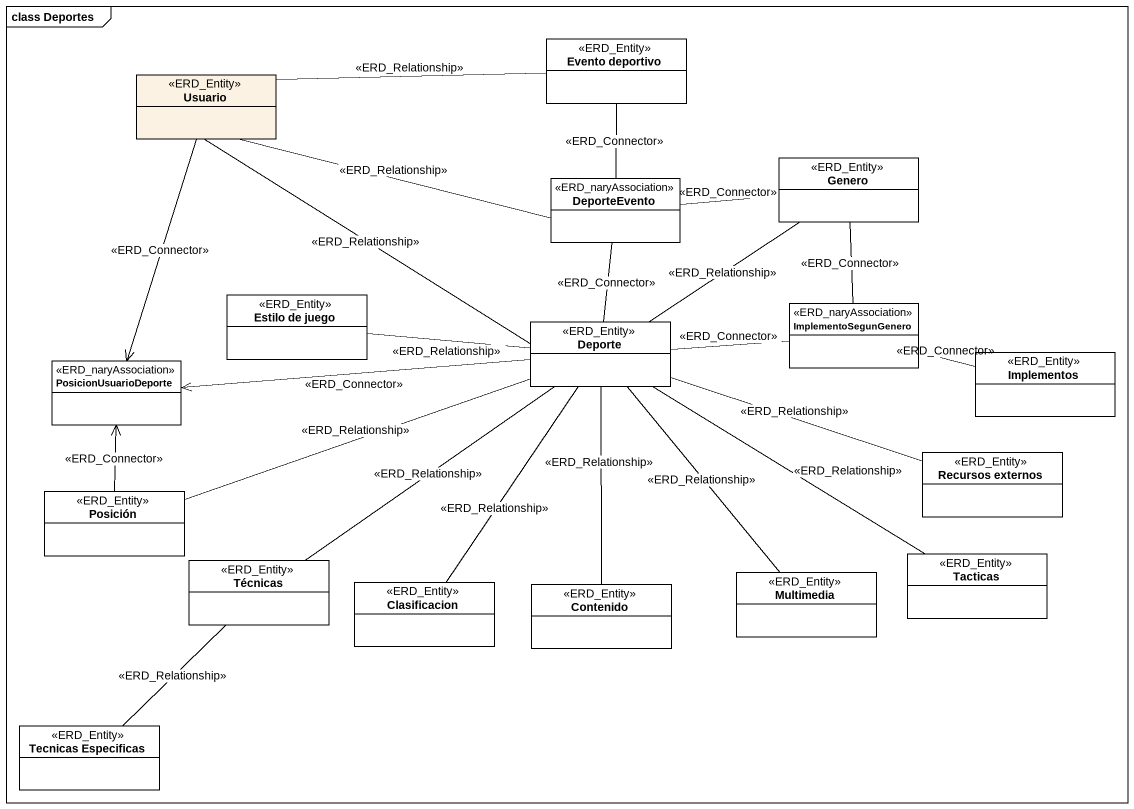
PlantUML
@startuml
mainframe class Deportes
hide circle
hide empty members
class "Evento deportivo" as Evento_deportivo <<ERD_Entity>>
class Usuario <<ERD_Entity>> #FCF2E3
class Genero <<ERD_Entity>>
class DeporteEvento <<ERD_naryAssociation>>
class "Estilo de juego" as Estilo_de_juego <<ERD_Entity>>
class ImplementoSegunGenero <<ERD_naryAssociation>>
class Deporte <<ERD_Entity>>
class Implementos <<ERD_Entity>>
class PosicionUsuarioDeporte <<ERD_naryAssociation>>
class "Recursos externos" as Recursos_externos <<ERD_Entity>>
class Posición <<ERD_Entity>>
class Técnicas <<ERD_Entity>>
class Clasificacion <<ERD_Entity>>
class Contenido <<ERD_Entity>>
class Multimedia <<ERD_Entity>>
class Tacticas <<ERD_Entity>>
class "Tecnicas Especificas" as Tecnicas_Especificas <<ERD_Entity>>
Evento_deportivo -- DeporteEvento : <<ERD_Connector>>
Usuario -right- Evento_deportivo : <<ERD_Relationship>>
Usuario -right- DeporteEvento : <<ERD_Relationship>>
Usuario --> PosicionUsuarioDeporte : <<ERD_Connector>>
Genero -left- DeporteEvento : <<ERD_Connector>>
Genero -- ImplementoSegunGenero : <<ERD_Connector>>
Genero -- Deporte : <<ERD_Relationship>>
Estilo_de_juego -right- Deporte : <<ERD_Relationship>>
Deporte -up- Usuario : <<ERD_Relationship>>
Deporte -up- DeporteEvento : <<ERD_Connector>>
Deporte -right- ImplementoSegunGenero : <<ERD_Connector>>
Deporte -left-> PosicionUsuarioDeporte : <<ERD_Connector>>
Deporte -- Contenido : <<ERD_Relationship>>
Deporte -- Multimedia : <<ERD_Relationship>>
Implementos -left- ImplementoSegunGenero : <<ERD_Connector>>
Recursos_externos -left- Deporte : <<ERD_Relationship>>
Posición -right- Deporte : <<ERD_Relationship>>
Posición -up-> PosicionUsuarioDeporte : <<ERD_Connector>>
Técnicas -up- Deporte : <<ERD_Relationship>>
Clasificacion -up- Deporte : <<ERD_Relationship>>
Tacticas -up- Deporte : <<ERD_Relationship>>
Tecnicas_Especificas -up- Técnicas : <<ERD_Relationship>>
@enduml
